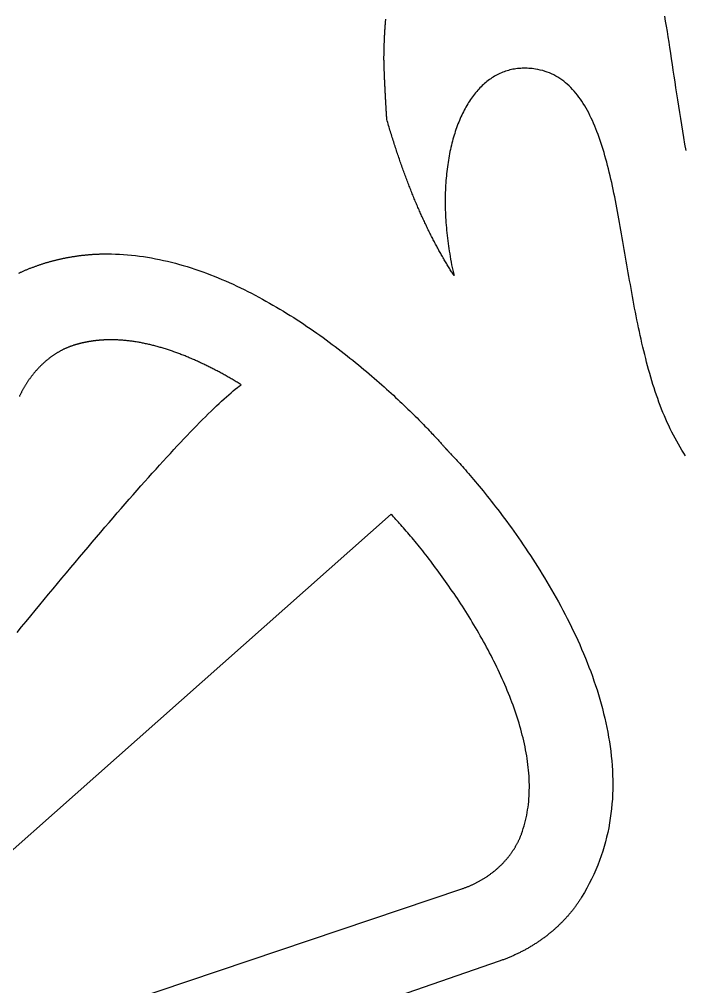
# Model space of a CAD drawing. Extents: x 5 to 105, y 2 to 136.
# Drawn here: x 24.54 to 32.3, y 22.13 to 33.4 of the extents above; entities that cross this region are included whole.
import ezdxf

# ---------------------------------------------------------------- set-up
doc = ezdxf.new("R2010")
doc.units = 0
doc.layers.get('0').update_dxf_attribs({"linetype": 'CONTINUOUS'})

msp = doc.modelspace()

# ---------------------------------------------------------------- linework, layer by layer
at = {"color": 7}
msp.add_lwpolyline([(25.6013, 29.6639), (25.6013, 29.6639)], close=True, dxfattribs=at)
for points in [[(30.1269, 22.4236), (18.6712, 18.4561), (23.6308, 29.5138)], [(28.867, 27.6305), (20.5052, 20.2141)], [(20.5052, 20.2141), (20.482, 20.1636), (29.6926, 23.2669)]]:
    msp.add_lwpolyline(points, dxfattribs=at)
for points in [[(28.7839, 32.9397, 0), (28.784, 32.9458, 0), (28.784, 32.952, 0), (28.7841, 32.9581, 0), (28.7841, 32.9642, 0), (28.7842, 32.9703, 0), (28.7843, 32.9764, 0), (28.7844, 32.9825, 0), (28.7845, 32.9886, 0), (28.7846, 32.9947, 0), (28.7847, 33.0008, 0), (28.7848, 33.0069, 0), (28.7849, 33.013, 0), (28.785, 33.0191, 0), (28.7851, 33.0252, 0), (28.7853, 33.0313, 0), (28.7854, 33.0374, 0), (28.7855, 33.0434, 0), (28.7857, 33.0495, 0), (28.7858, 33.0556, 0), (28.786, 33.0617, 0), (28.7862, 33.0678, 0), (28.7863, 33.0738, 0), (28.7865, 33.0799, 0), (28.7867, 33.086, 0), (28.7869, 33.092, 0), (28.7871, 33.0981, 0), (28.7873, 33.1042, 0), (28.7875, 33.1102, 0), (28.7877, 33.1163, 0), (28.7879, 33.1224, 0), (28.7882, 33.1284, 0), (28.7884, 33.1345, 0), (28.7886, 33.1405, 0), (28.7889, 33.1466, 0), (28.7891, 33.1526, 0), (28.7894, 33.1587, 0), (28.7897, 33.1647, 0), (28.7899, 33.1708, 0), (28.7902, 33.1768, 0), (28.7905, 33.1829, 0), (28.7908, 33.1889, 0), (28.7911, 33.1949, 0), (28.7914, 33.201, 0), (28.7917, 33.207, 0), (28.792, 33.2131, 0), (28.7923, 33.2191, 0), (28.7926, 33.2251, 0), (28.7929, 33.2312, 0), (28.7933, 33.2372, 0), (28.7936, 33.2432, 0), (28.794, 33.2492, 0), (28.7943, 33.2553, 0), (28.7947, 33.2613, 0), (28.7951, 33.2673, 0), (28.7954, 33.2733, 0), (28.7958, 33.2794, 0), (28.7962, 33.2854, 0), (28.7966, 33.2914, 0), (28.797, 33.2974, 0), (28.7974, 33.3034, 0), (28.7978, 33.3094, 0), (28.7982, 33.3155, 0), (28.7986, 33.3215, 0), (28.7991, 33.3275, 0), (28.7995, 33.3335, 0), (28.8, 33.3395, 0), (28.8004, 33.3455, 0), (28.8009, 33.3515, 0), (28.8013, 33.3575, 0), (28.8018, 33.3635, 0), (28.8023, 33.3695, 0), (28.8028, 33.3755, 0), (28.8032, 33.3815, 0), (28.8037, 33.3875, 0), (28.8042, 33.3935, 0), (28.8047, 33.3995, 0)], [(32.0509, 33.4349, 0), (32.0611, 33.3763, 0), (32.0711, 33.3167, 0), (32.0811, 33.256, 0), (32.0911, 33.1944, 0), (32.101, 33.1318, 0), (32.1109, 33.0682, 0), (32.1208, 33.0038, 0), (32.1307, 32.9385, 0), (32.1407, 32.8723, 0), (32.1508, 32.8052, 0), (32.161, 32.7374, 0), (32.1713, 32.6687, 0), (32.1817, 32.5993, 0), (32.1923, 32.5292, 0), (32.2031, 32.4583, 0), (32.2141, 32.3868, 0), (32.2253, 32.3145, 0), (32.2367, 32.2417, 0), (32.2485, 32.1682, 0), (32.2605, 32.0941, 0), (32.2728, 32.0194, 0), (32.2855, 31.9442, 0), (32.2985, 31.8684, 0)], [(28.8171, 32.2328, 0), (28.8168, 32.2385, 0), (28.8164, 32.2443, 0), (28.8161, 32.25, 0), (28.8157, 32.2557, 0), (28.8154, 32.2614, 0), (28.8151, 32.2671, 0), (28.8147, 32.2729, 0), (28.8144, 32.2786, 0), (28.8141, 32.2843, 0), (28.8137, 32.29, 0), (28.8134, 32.2957, 0), (28.8131, 32.3014, 0), (28.8127, 32.3071, 0), (28.8124, 32.3128, 0), (28.812, 32.3185, 0), (28.8117, 32.3242, 0), (28.8114, 32.3298, 0), (28.811, 32.3355, 0), (28.8107, 32.3412, 0), (28.8104, 32.3469, 0), (28.81, 32.3525, 0), (28.8097, 32.3582, 0), (28.8094, 32.3639, 0), (28.809, 32.3695, 0), (28.8087, 32.3752, 0), (28.8084, 32.3809, 0), (28.8081, 32.3865, 0), (28.8077, 32.3922, 0), (28.8074, 32.3978, 0), (28.8071, 32.4035, 0), (28.8068, 32.4091, 0), (28.8064, 32.4148, 0), (28.8061, 32.4204, 0), (28.8058, 32.426, 0), (28.8055, 32.4317, 0), (28.8051, 32.4373, 0), (28.8048, 32.4429, 0), (28.8045, 32.4486, 0), (28.8042, 32.4542, 0), (28.8039, 32.4598, 0), (28.8036, 32.4654, 0), (28.8032, 32.471, 0), (28.8029, 32.4766, 0), (28.8026, 32.4823, 0), (28.8023, 32.4879, 0), (28.802, 32.4935, 0), (28.8017, 32.4991, 0), (28.8014, 32.5047, 0), (28.8011, 32.5103, 0), (28.8008, 32.5159, 0), (28.8005, 32.5215, 0), (28.8002, 32.527, 0), (28.7999, 32.5326, 0), (28.7996, 32.5382, 0), (28.7993, 32.5438, 0), (28.799, 32.5494, 0), (28.7987, 32.555, 0), (28.7984, 32.5605, 0), (28.7981, 32.5661, 0), (28.7978, 32.5717, 0), (28.7975, 32.5772, 0), (28.7972, 32.5828, 0), (28.797, 32.5884, 0), (28.7967, 32.5939, 0), (28.7964, 32.5995, 0), (28.7961, 32.605, 0), (28.7959, 32.6106, 0), (28.7956, 32.6161, 0), (28.7953, 32.6217, 0), (28.795, 32.6272, 0), (28.7948, 32.6328, 0), (28.7945, 32.6383, 0), (28.7942, 32.6439, 0), (28.794, 32.6494, 0), (28.7937, 32.6549, 0), (28.7935, 32.6605, 0), (28.7932, 32.666, 0), (28.793, 32.6715, 0), (28.7927, 32.677, 0), (28.7925, 32.6826, 0), (28.7922, 32.6881, 0), (28.792, 32.6936, 0), (28.7917, 32.6991, 0), (28.7915, 32.7046, 0), (28.7913, 32.7101, 0), (28.791, 32.7156, 0), (28.7908, 32.7211, 0), (28.7906, 32.7267, 0), (28.7903, 32.7322, 0), (28.7901, 32.7377, 0), (28.7899, 32.7432, 0), (28.7897, 32.7486, 0), (28.7895, 32.7541, 0), (28.7892, 32.7596, 0), (28.789, 32.7651, 0), (28.7888, 32.7706, 0), (28.7886, 32.7761, 0), (28.7884, 32.7816, 0), (28.7882, 32.7871, 0), (28.788, 32.7925, 0), (28.7878, 32.798, 0), (28.7876, 32.8035, 0), (28.7874, 32.809, 0), (28.7873, 32.8144, 0), (28.7871, 32.8199, 0), (28.7869, 32.8254, 0), (28.7867, 32.8308, 0), (28.7866, 32.8363, 0), (28.7864, 32.8418, 0), (28.7862, 32.8472, 0), (28.7861, 32.8527, 0), (28.7859, 32.8581, 0), (28.7857, 32.8636, 0), (28.7856, 32.869, 0), (28.7854, 32.8745, 0), (28.7853, 32.8799, 0), (28.7851, 32.8854, 0), (28.785, 32.8908, 0), (28.7849, 32.8963, 0), (28.7847, 32.9017, 0), (28.7846, 32.9071, 0), (28.7845, 32.9126, 0), (28.7844, 32.918, 0), (28.7842, 32.9234, 0), (28.7841, 32.9289, 0), (28.784, 32.9343, 0), (28.7839, 32.9397, 0)], [(30.5486, 32.8184, 0), (30.5288, 32.8214, 0), (30.5092, 32.8238, 0), (30.4898, 32.8257, 0), (30.4705, 32.8272, 0), (30.4513, 32.8281, 0), (30.4323, 32.8286, 0), (30.4135, 32.8286, 0), (30.3948, 32.8281, 0), (30.3764, 32.8272, 0), (30.358, 32.8258, 0), (30.3399, 32.824, 0), (30.3219, 32.8216, 0), (30.304, 32.8189, 0), (30.2864, 32.8156, 0), (30.2689, 32.812, 0), (30.2516, 32.8079, 0), (30.2344, 32.8033, 0), (30.2174, 32.7983, 0), (30.2006, 32.7929, 0), (30.184, 32.7871, 0), (30.1675, 32.7808, 0), (30.1512, 32.7741, 0), (30.1351, 32.767, 0), (30.1192, 32.7594, 0), (30.1035, 32.7515, 0), (30.0879, 32.7431, 0), (30.0725, 32.7344, 0), (30.0573, 32.7252, 0), (30.0423, 32.7156, 0), (30.0274, 32.7057, 0), (30.0128, 32.6953, 0), (29.9983, 32.6846, 0), (29.984, 32.6735, 0), (29.9699, 32.662, 0), (29.956, 32.6501, 0), (29.9422, 32.6379, 0), (29.9287, 32.6253, 0), (29.9154, 32.6123, 0), (29.9022, 32.5989, 0), (29.8892, 32.5852, 0), (29.8765, 32.5711, 0), (29.8639, 32.5567, 0), (29.8515, 32.542, 0), (29.8393, 32.5269, 0), (29.8273, 32.5114, 0), (29.8155, 32.4956, 0), (29.8039, 32.4795, 0), (29.7925, 32.463, 0), (29.7813, 32.4462, 0), (29.7703, 32.4291, 0), (29.7595, 32.4117, 0), (29.749, 32.3939, 0), (29.7386, 32.3759, 0), (29.7284, 32.3575, 0), (29.7184, 32.3388, 0), (29.7086, 32.3198, 0), (29.6991, 32.3005, 0), (29.6897, 32.2809, 0), (29.6806, 32.2611, 0), (29.6716, 32.2409, 0), (29.6629, 32.2204, 0), (29.6544, 32.1997, 0), (29.6461, 32.1787, 0), (29.638, 32.1574, 0), (29.6302, 32.1358, 0), (29.6225, 32.114, 0), (29.6151, 32.0919, 0), (29.6079, 32.0695, 0), (29.6009, 32.0469, 0), (29.5941, 32.0241, 0), (29.5875, 32.0009, 0), (29.5812, 31.9776, 0), (29.5751, 31.9539, 0), (29.5692, 31.9301, 0), (29.5635, 31.906, 0), (29.558, 31.8817, 0), (29.5528, 31.8571, 0), (29.5478, 31.8323, 0), (29.5431, 31.8073, 0), (29.5385, 31.7821, 0), (29.5342, 31.7566, 0), (29.5301, 31.731, 0), (29.5263, 31.7051, 0), (29.5227, 31.679, 0), (29.5193, 31.6528, 0), (29.5161, 31.6263, 0), (29.5132, 31.5996, 0), (29.5106, 31.5728, 0), (29.5081, 31.5457, 0), (29.5059, 31.5185, 0), (29.5039, 31.4911, 0), (29.5022, 31.4635, 0), (29.5007, 31.4357, 0), (29.4995, 31.4078, 0), (29.4985, 31.3797, 0), (29.4977, 31.3514, 0), (29.4972, 31.323, 0), (29.4969, 31.2944, 0), (29.4969, 31.2657, 0), (29.4971, 31.2368, 0), (29.4976, 31.2077, 0), (29.4983, 31.1785, 0), (29.4993, 31.1492, 0), (29.5005, 31.1198, 0), (29.502, 31.0902, 0), (29.5037, 31.0605, 0), (29.5057, 31.0306, 0), (29.5079, 31.0007, 0), (29.5104, 30.9706, 0), (29.5131, 30.9404, 0), (29.5161, 30.9101, 0), (29.5194, 30.8797, 0), (29.5229, 30.8492, 0), (29.5267, 30.8185, 0), (29.5307, 30.7878, 0), (29.535, 30.757, 0), (29.5395, 30.7261, 0), (29.5444, 30.6951, 0), (29.5494, 30.6641, 0), (29.5548, 30.6329, 0), (29.5604, 30.6017, 0), (29.5663, 30.5704, 0), (29.5724, 30.539, 0), (29.5788, 30.5076, 0), (29.5855, 30.4761, 0), (29.5925, 30.4445, 0), (29.5997, 30.4129, 0)], [(32.2982, 28.3118, 0), (32.2764, 28.3446, 0), (32.255, 28.378, 0), (32.2341, 28.4119, 0), (32.2137, 28.4463, 0), (32.1938, 28.4813, 0), (32.1743, 28.5168, 0), (32.1552, 28.5528, 0), (32.1366, 28.5893, 0), (32.1185, 28.6263, 0), (32.1007, 28.6637, 0), (32.0834, 28.7016, 0), (32.0665, 28.74, 0), (32.05, 28.7788, 0), (32.0339, 28.8179, 0), (32.0181, 28.8575, 0), (32.0027, 28.8975, 0), (31.9877, 28.9379, 0), (31.973, 28.9786, 0), (31.9587, 29.0197, 0), (31.9447, 29.0611, 0), (31.9311, 29.1028, 0), (31.9177, 29.1449, 0), (31.9047, 29.1873, 0), (31.892, 29.2299, 0), (31.8795, 29.2729, 0), (31.8674, 29.3161, 0), (31.8555, 29.3595, 0), (31.8439, 29.4032, 0), (31.8326, 29.4471, 0), (31.8214, 29.4913, 0), (31.8106, 29.5356, 0), (31.7999, 29.5801, 0), (31.7895, 29.6248, 0), (31.7793, 29.6697, 0), (31.7693, 29.7147, 0), (31.7595, 29.7599, 0), (31.7499, 29.8052, 0), (31.7405, 29.8506, 0), (31.7312, 29.8961, 0), (31.7221, 29.9417, 0), (31.7131, 29.9873, 0), (31.7043, 30.0331, 0), (31.6956, 30.0788, 0), (31.6871, 30.1247, 0), (31.6787, 30.1705, 0), (31.6703, 30.2164, 0), (31.6621, 30.2622, 0), (31.654, 30.3081, 0), (31.6459, 30.3539, 0), (31.6379, 30.3997, 0), (31.63, 30.4454, 0), (31.6221, 30.4911, 0), (31.6143, 30.5367, 0), (31.6065, 30.5822, 0), (31.5988, 30.6276, 0), (31.5911, 30.6729, 0), (31.5833, 30.7181, 0), (31.5756, 30.7632, 0), (31.5679, 30.808, 0), (31.5602, 30.8528, 0), (31.5524, 30.8973, 0), (31.5446, 30.9417, 0), (31.5368, 30.9858, 0), (31.5289, 31.0298, 0), (31.5209, 31.0735, 0), (31.5129, 31.117, 0), (31.5048, 31.1602, 0), (31.4967, 31.2032, 0), (31.4884, 31.2459, 0), (31.48, 31.2883, 0), (31.4716, 31.3304, 0), (31.463, 31.3722, 0), (31.4542, 31.4137, 0), (31.4454, 31.4548, 0), (31.4364, 31.4956, 0), (31.4272, 31.536, 0), (31.4179, 31.576, 0), (31.4084, 31.6156, 0), (31.3987, 31.6549, 0), (31.3888, 31.6937, 0), (31.3787, 31.7321, 0), (31.3684, 31.77, 0), (31.3579, 31.8075, 0), (31.3472, 31.8446, 0), (31.3363, 31.8811, 0), (31.3251, 31.9172, 0), (31.3136, 31.9528, 0), (31.3019, 31.9878, 0), (31.2899, 32.0224, 0), (31.2777, 32.0563, 0), (31.2651, 32.0898, 0), (31.2523, 32.1226, 0), (31.2391, 32.1549, 0), (31.2257, 32.1866, 0), (31.2119, 32.2177, 0), (31.1978, 32.2482, 0), (31.1833, 32.278, 0), (31.1685, 32.3072, 0), (31.1534, 32.3358, 0), (31.1379, 32.3636, 0), (31.122, 32.3909, 0), (31.1057, 32.4174, 0), (31.089, 32.4432, 0), (31.0719, 32.4683, 0), (31.0545, 32.4926, 0), (31.0366, 32.5162, 0), (31.0182, 32.5391, 0), (30.9995, 32.5612, 0), (30.9803, 32.5825, 0), (30.9606, 32.603, 0), (30.9405, 32.6228, 0), (30.9199, 32.6417, 0), (30.8988, 32.6597, 0), (30.8773, 32.6769, 0), (30.8552, 32.6933, 0), (30.8327, 32.7088, 0), (30.8096, 32.7234, 0), (30.786, 32.7372, 0), (30.7619, 32.75, 0), (30.7372, 32.7619, 0), (30.712, 32.7729, 0), (30.6862, 32.7829, 0), (30.6599, 32.792, 0), (30.6329, 32.8001, 0), (30.6054, 32.8072, 0), (30.5773, 32.8133, 0), (30.5486, 32.8184, 0)], [(29.5997, 30.4129, 0), (29.5925, 30.4241, 0), (29.5853, 30.4353, 0), (29.5781, 30.4466, 0), (29.571, 30.4579, 0), (29.5638, 30.4692, 0), (29.5567, 30.4806, 0), (29.5496, 30.4921, 0), (29.5425, 30.5036, 0), (29.5354, 30.5151, 0), (29.5284, 30.5267, 0), (29.5213, 30.5383, 0), (29.5143, 30.5499, 0), (29.5073, 30.5616, 0), (29.5004, 30.5734, 0), (29.4934, 30.5852, 0), (29.4865, 30.597, 0), (29.4795, 30.6089, 0), (29.4726, 30.6208, 0), (29.4657, 30.6328, 0), (29.4589, 30.6448, 0), (29.452, 30.6568, 0), (29.4452, 30.669, 0), (29.4384, 30.6811, 0), (29.4316, 30.6933, 0), (29.4248, 30.7056, 0), (29.418, 30.7178, 0), (29.4113, 30.7302, 0), (29.4046, 30.7426, 0), (29.3978, 30.755, 0), (29.3912, 30.7675, 0), (29.3845, 30.78, 0), (29.3778, 30.7926, 0), (29.3712, 30.8052, 0), (29.3645, 30.8179, 0), (29.3579, 30.8306, 0), (29.3513, 30.8434, 0), (29.3448, 30.8562, 0), (29.3382, 30.869, 0), (29.3317, 30.882, 0), (29.3252, 30.8949, 0), (29.3186, 30.9079, 0), (29.3122, 30.921, 0), (29.3057, 30.9341, 0), (29.2992, 30.9473, 0), (29.2928, 30.9605, 0), (29.2864, 30.9738, 0), (29.28, 30.9871, 0), (29.2736, 31.0004, 0), (29.2672, 31.0138, 0), (29.2608, 31.0273, 0), (29.2545, 31.0408, 0), (29.2482, 31.0544, 0), (29.2419, 31.068, 0), (29.2356, 31.0817, 0), (29.2293, 31.0954, 0), (29.223, 31.1092, 0), (29.2168, 31.123, 0), (29.2106, 31.1369, 0), (29.2044, 31.1508, 0), (29.1982, 31.1648, 0), (29.192, 31.1789, 0), (29.1858, 31.193, 0), (29.1797, 31.2071, 0), (29.1735, 31.2213, 0), (29.1674, 31.2356, 0), (29.1613, 31.2499, 0), (29.1552, 31.2643, 0), (29.1492, 31.2787, 0), (29.1431, 31.2932, 0), (29.1371, 31.3077, 0), (29.1311, 31.3223, 0), (29.125, 31.3369, 0), (29.1191, 31.3516, 0), (29.1131, 31.3663, 0), (29.1071, 31.3812, 0), (29.1012, 31.396, 0), (29.0952, 31.4109, 0), (29.0893, 31.4259, 0), (29.0834, 31.4409, 0), (29.0775, 31.456, 0), (29.0717, 31.4712, 0), (29.0658, 31.4864, 0), (29.06, 31.5016, 0), (29.0541, 31.517, 0), (29.0483, 31.5323, 0), (29.0425, 31.5478, 0), (29.0368, 31.5633, 0), (29.031, 31.5788, 0), (29.0252, 31.5944, 0), (29.0195, 31.6101, 0), (29.0138, 31.6258, 0), (29.0081, 31.6416, 0), (29.0024, 31.6574, 0), (28.9967, 31.6734, 0), (28.991, 31.6893, 0), (28.9854, 31.7053, 0), (28.9797, 31.7214, 0), (28.9741, 31.7376, 0), (28.9685, 31.7538, 0), (28.9629, 31.77, 0), (28.9573, 31.7864, 0), (28.9518, 31.8027, 0), (28.9462, 31.8192, 0), (28.9407, 31.8357, 0), (28.9352, 31.8523, 0), (28.9297, 31.8689, 0), (28.9242, 31.8856, 0), (28.9187, 31.9024, 0), (28.9132, 31.9192, 0), (28.9078, 31.9361, 0), (28.9023, 31.953, 0), (28.8969, 31.97, 0), (28.8915, 31.9871, 0), (28.8861, 32.0042, 0), (28.8807, 32.0214, 0), (28.8753, 32.0387, 0), (28.87, 32.056, 0), (28.8646, 32.0734, 0), (28.8593, 32.0908, 0), (28.854, 32.1084, 0), (28.8487, 32.1259, 0), (28.8434, 32.1436, 0), (28.8381, 32.1613, 0), (28.8328, 32.1791, 0), (28.8276, 32.1969, 0), (28.8223, 32.2148, 0), (28.8171, 32.2328, 0)], [(24.5494, 30.4503, 0), (24.5572, 30.4539, 0), (24.5651, 30.4574, 0), (24.573, 30.4609, 0), (24.5809, 30.4643, 0), (24.5888, 30.4677, 0), (24.5967, 30.4711, 0), (24.6046, 30.4745, 0), (24.6125, 30.4778, 0), (24.6204, 30.4811, 0), (24.6283, 30.4843, 0), (24.6362, 30.4876, 0), (24.6442, 30.4908, 0), (24.6521, 30.4939, 0), (24.66, 30.4971, 0), (24.6679, 30.5002, 0), (24.6758, 30.5032, 0), (24.6838, 30.5063, 0), (24.6917, 30.5093, 0), (24.6996, 30.5123, 0), (24.7075, 30.5152, 0), (24.7155, 30.5181, 0), (24.7234, 30.521, 0), (24.7313, 30.5239, 0), (24.7393, 30.5267, 0), (24.7472, 30.5295, 0), (24.7552, 30.5322, 0), (24.7631, 30.535, 0), (24.771, 30.5377, 0), (24.779, 30.5403, 0), (24.7869, 30.543, 0), (24.7949, 30.5456, 0), (24.8028, 30.5482, 0), (24.8108, 30.5507, 0), (24.8188, 30.5532, 0), (24.8267, 30.5557, 0), (24.8347, 30.5582, 0), (24.8426, 30.5606, 0), (24.8506, 30.563, 0), (24.8586, 30.5654, 0), (24.8665, 30.5677, 0), (24.8745, 30.57, 0), (24.8825, 30.5723, 0), (24.8904, 30.5746, 0), (24.8984, 30.5768, 0), (24.9064, 30.579, 0), (24.9143, 30.5812, 0), (24.9223, 30.5833, 0), (24.9303, 30.5854, 0), (24.9383, 30.5875, 0), (24.9463, 30.5895, 0), (24.9542, 30.5916, 0), (24.9622, 30.5935, 0), (24.9702, 30.5955, 0), (24.9782, 30.5974, 0), (24.9862, 30.5993, 0), (24.9942, 30.6012, 0), (25.0021, 30.6031, 0), (25.0101, 30.6049, 0), (25.0181, 30.6067, 0), (25.0261, 30.6084, 0), (25.0341, 30.6102, 0), (25.0421, 30.6119, 0), (25.0501, 30.6136, 0), (25.0581, 30.6152, 0), (25.0661, 30.6168, 0), (25.0741, 30.6184, 0), (25.0821, 30.62, 0), (25.0901, 30.6215, 0), (25.0981, 30.623, 0), (25.1061, 30.6245, 0), (25.1141, 30.626, 0), (25.1221, 30.6274, 0), (25.1301, 30.6288, 0), (25.1381, 30.6302, 0), (25.1461, 30.6315, 0), (25.1541, 30.6328, 0), (25.1621, 30.6341, 0), (25.1701, 30.6354, 0), (25.1781, 30.6366, 0), (25.1861, 30.6378, 0), (25.1941, 30.639, 0), (25.2021, 30.6402, 0), (25.2101, 30.6413, 0), (25.2181, 30.6424, 0), (25.2261, 30.6435, 0), (25.2341, 30.6445, 0), (25.2421, 30.6456, 0), (25.2501, 30.6465, 0), (25.2581, 30.6475, 0), (25.2661, 30.6485, 0), (25.2741, 30.6494, 0), (25.2821, 30.6503, 0), (25.2902, 30.6511, 0), (25.2982, 30.652, 0), (25.3062, 30.6528, 0), (25.3142, 30.6536, 0), (25.3222, 30.6543, 0), (25.3302, 30.6551, 0), (25.3382, 30.6558, 0), (25.3462, 30.6564, 0), (25.3542, 30.6571, 0), (25.3622, 30.6577, 0), (25.3702, 30.6583, 0), (25.3782, 30.6589, 0), (25.3862, 30.6595, 0), (25.3942, 30.66, 0), (25.4023, 30.6605, 0), (25.4103, 30.661, 0), (25.4183, 30.6614, 0), (25.4263, 30.6619, 0), (25.4343, 30.6623, 0), (25.4423, 30.6627, 0), (25.4503, 30.663, 0), (25.4583, 30.6633, 0), (25.4663, 30.6636, 0), (25.4743, 30.6639, 0), (25.4823, 30.6642, 0), (25.4903, 30.6644, 0), (25.4983, 30.6646, 0), (25.5063, 30.6648, 0), (25.5143, 30.6649, 0), (25.5223, 30.6651, 0), (25.5303, 30.6652, 0), (25.5383, 30.6653, 0), (25.5463, 30.6653, 0), (25.5543, 30.6654, 0), (25.5623, 30.6654, 0)], [(25.5623, 30.6654, 0), (25.6094, 30.665, 0), (25.6564, 30.6637, 0), (25.7034, 30.6617, 0), (25.7504, 30.6589, 0), (25.7973, 30.6553, 0), (25.8442, 30.6509, 0), (25.891, 30.6457, 0), (25.9377, 30.6399, 0), (25.9844, 30.6333, 0), (26.031, 30.626, 0), (26.0775, 30.618, 0), (26.1239, 30.6092, 0), (26.1702, 30.5999, 0), (26.2165, 30.5898, 0), (26.2626, 30.5791, 0), (26.3086, 30.5678, 0), (26.3545, 30.5559, 0), (26.4003, 30.5433, 0), (26.446, 30.5301, 0), (26.4915, 30.5164, 0), (26.5369, 30.5021, 0), (26.5822, 30.4872, 0), (26.6273, 30.4718, 0), (26.6723, 30.4559, 0), (26.7171, 30.4394, 0), (26.7618, 30.4224, 0), (26.8063, 30.4049, 0), (26.8506, 30.387, 0), (26.8947, 30.3686, 0), (26.9387, 30.3497, 0), (26.9825, 30.3304, 0), (27.026, 30.3107, 0), (27.0694, 30.2905, 0), (27.1126, 30.27, 0), (27.1555, 30.249, 0), (27.1983, 30.2277, 0), (27.2408, 30.206, 0), (27.2831, 30.184, 0), (27.3252, 30.1616, 0), (27.367, 30.1389, 0), (27.4086, 30.1159, 0), (27.45, 30.0926, 0), (27.4911, 30.069, 0), (27.5319, 30.0452, 0), (27.5725, 30.0211, 0), (27.6128, 29.9967, 0), (27.6529, 29.9721, 0), (27.6926, 29.9473, 0), (27.7321, 29.9223, 0), (27.7713, 29.897, 0), (27.8102, 29.8717, 0), (27.8488, 29.8461, 0), (27.8871, 29.8204, 0), (27.925, 29.7945, 0), (27.9627, 29.7685, 0), (28, 29.7424, 0), (28.0371, 29.7162, 0), (28.0737, 29.6899, 0), (28.1101, 29.6635, 0), (28.1461, 29.6371, 0), (28.1817, 29.6106, 0), (28.217, 29.5841, 0), (28.252, 29.5575, 0), (28.2866, 29.531, 0), (28.3208, 29.5044, 0), (28.3546, 29.4779, 0), (28.388, 29.4514, 0), (28.4211, 29.4249, 0), (28.4538, 29.3985, 0), (28.4861, 29.3721, 0), (28.518, 29.3458, 0), (28.5494, 29.3196, 0), (28.5805, 29.2936, 0), (28.6111, 29.2676, 0), (28.6414, 29.2418, 0), (28.6711, 29.2161, 0), (28.7005, 29.1906, 0), (28.7294, 29.1652, 0), (28.7579, 29.1401, 0), (28.7859, 29.1151, 0), (28.8135, 29.0903, 0), (28.8406, 29.0658, 0), (28.8673, 29.0415, 0), (28.8934, 29.0174, 0), (28.9191, 28.9936, 0), (28.9444, 28.9701, 0), (28.9691, 28.9469, 0), (28.9933, 28.924, 0), (29.0171, 28.9013, 0), (29.0403, 28.8791, 0), (29.063, 28.8571, 0), (29.0853, 28.8355, 0), (29.107, 28.8143, 0), (29.1281, 28.7934, 0), (29.1488, 28.773, 0), (29.1689, 28.7529, 0), (29.1885, 28.7333, 0), (29.2075, 28.7141, 0), (29.226, 28.6953, 0), (29.2439, 28.677, 0), (29.2612, 28.6592, 0), (29.278, 28.6419, 0), (29.2942, 28.625, 0), (29.3099, 28.6087, 0), (29.3249, 28.5929, 0), (29.3394, 28.5776, 0), (29.3533, 28.5628, 0), (29.3666, 28.5487, 0), (29.3792, 28.5351, 0), (29.3913, 28.5221, 0), (29.4027, 28.5097, 0), (29.4136, 28.4979, 0), (29.4238, 28.4867, 0), (29.4333, 28.4762, 0), (29.4423, 28.4663, 0), (29.4506, 28.4571, 0), (29.4582, 28.4485, 0), (29.4652, 28.4407, 0), (29.4715, 28.4336, 0), (29.4772, 28.4271, 0), (29.4822, 28.4215, 0), (29.4865, 28.4165, 0), (29.4902, 28.4123, 0), (29.4932, 28.4089, 0), (29.4954, 28.4063, 0), (29.497, 28.4044, 0), (29.4979, 28.4034, 0)], [(24.5304, 30.4416, 0), (24.5399, 30.446, 0), (24.5494, 30.4503, 0)], [(25.6013, 29.6638, 0), (25.5978, 29.6638, 0), (25.5942, 29.6638, 0), (25.5907, 29.6638, 0), (25.5872, 29.6638, 0), (25.5837, 29.6637, 0), (25.5801, 29.6637, 0), (25.5766, 29.6636, 0), (25.5731, 29.6636, 0), (25.5696, 29.6635, 0), (25.5661, 29.6635, 0), (25.5626, 29.6634, 0), (25.5591, 29.6633, 0), (25.5556, 29.6632, 0), (25.5521, 29.6631, 0), (25.5486, 29.663, 0), (25.5452, 29.6629, 0), (25.5417, 29.6627, 0), (25.5382, 29.6626, 0), (25.5347, 29.6625, 0), (25.5313, 29.6623, 0), (25.5278, 29.6622, 0), (25.5243, 29.662, 0), (25.5209, 29.6618, 0), (25.5174, 29.6616, 0), (25.514, 29.6615, 0), (25.5105, 29.6613, 0), (25.5071, 29.6611, 0), (25.5036, 29.6608, 0), (25.5002, 29.6606, 0), (25.4968, 29.6604, 0), (25.4933, 29.6602, 0), (25.4899, 29.6599, 0), (25.4865, 29.6597, 0), (25.4831, 29.6594, 0), (25.4796, 29.6592, 0), (25.4762, 29.6589, 0), (25.4728, 29.6586, 0), (25.4694, 29.6583, 0), (25.466, 29.658, 0), (25.4626, 29.6577, 0), (25.4592, 29.6574, 0), (25.4558, 29.6571, 0), (25.4524, 29.6568, 0), (25.449, 29.6564, 0), (25.4456, 29.6561, 0), (25.4422, 29.6558, 0), (25.4388, 29.6554, 0), (25.4354, 29.655, 0), (25.4321, 29.6547, 0), (25.4287, 29.6543, 0), (25.4253, 29.6539, 0), (25.4219, 29.6535, 0), (25.4186, 29.6531, 0), (25.4152, 29.6527, 0), (25.4118, 29.6523, 0), (25.4085, 29.6518, 0), (25.4051, 29.6514, 0), (25.4018, 29.651, 0), (25.3984, 29.6505, 0), (25.3951, 29.6501, 0), (25.3917, 29.6496, 0), (25.3884, 29.6491, 0), (25.385, 29.6486, 0), (25.3817, 29.6482, 0), (25.3784, 29.6477, 0), (25.375, 29.6472, 0), (25.3717, 29.6467, 0), (25.3684, 29.6461, 0), (25.365, 29.6456, 0), (25.3617, 29.6451, 0), (25.3584, 29.6445, 0), (25.355, 29.644, 0), (25.3517, 29.6434, 0), (25.3484, 29.6429, 0), (25.3451, 29.6423, 0), (25.3418, 29.6417, 0), (25.3385, 29.6411, 0), (25.3352, 29.6405, 0), (25.3318, 29.6399, 0), (25.3285, 29.6393, 0), (25.3252, 29.6387, 0), (25.3219, 29.638, 0), (25.3186, 29.6374, 0), (25.3153, 29.6368, 0), (25.312, 29.6361, 0), (25.3087, 29.6355, 0), (25.3054, 29.6348, 0), (25.3022, 29.6341, 0), (25.2989, 29.6334, 0), (25.2956, 29.6327, 0), (25.2923, 29.632, 0), (25.289, 29.6313, 0), (25.2857, 29.6306, 0), (25.2824, 29.6299, 0), (25.2792, 29.6292, 0), (25.2759, 29.6284, 0), (25.2726, 29.6277, 0), (25.2693, 29.6269, 0), (25.2661, 29.6262, 0), (25.2628, 29.6254, 0), (25.2595, 29.6246, 0), (25.2563, 29.6238, 0), (25.253, 29.623, 0), (25.2497, 29.6222, 0), (25.2465, 29.6214, 0), (25.2432, 29.6206, 0), (25.2399, 29.6198, 0), (25.2367, 29.619, 0), (25.2334, 29.6181, 0), (25.2302, 29.6173, 0), (25.2269, 29.6164, 0), (25.2236, 29.6155, 0), (25.2204, 29.6147, 0), (25.2171, 29.6138, 0), (25.2139, 29.6129, 0), (25.2106, 29.612, 0), (25.2074, 29.6111, 0), (25.2041, 29.6102, 0), (25.2009, 29.6093, 0), (25.1976, 29.6083, 0), (25.1944, 29.6074, 0), (25.1912, 29.6065, 0), (25.1879, 29.6055, 0), (25.1847, 29.6046, 0), (25.1814, 29.6036, 0), (25.1782, 29.6026, 0), (25.1749, 29.6016, 0)], [(27.1205, 29.1409, 0), (27.1089, 29.1479, 0), (27.0974, 29.155, 0), (27.0858, 29.162, 0), (27.0742, 29.169, 0), (27.0626, 29.1759, 0), (27.0509, 29.1828, 0), (27.0393, 29.1897, 0), (27.0276, 29.1966, 0), (27.0159, 29.2034, 0), (27.0043, 29.2102, 0), (26.9925, 29.217, 0), (26.9808, 29.2237, 0), (26.9691, 29.2304, 0), (26.9574, 29.237, 0), (26.9456, 29.2437, 0), (26.9338, 29.2502, 0), (26.9221, 29.2568, 0), (26.9103, 29.2633, 0), (26.8985, 29.2698, 0), (26.8866, 29.2762, 0), (26.8748, 29.2827, 0), (26.863, 29.289, 0), (26.8511, 29.2954, 0), (26.8393, 29.3017, 0), (26.8274, 29.3079, 0), (26.8155, 29.3141, 0), (26.8036, 29.3203, 0), (26.7917, 29.3264, 0), (26.7798, 29.3325, 0), (26.7679, 29.3386, 0), (26.7559, 29.3446, 0), (26.744, 29.3506, 0), (26.732, 29.3565, 0), (26.7201, 29.3624, 0), (26.7081, 29.3682, 0), (26.6961, 29.374, 0), (26.6841, 29.3798, 0), (26.6722, 29.3855, 0), (26.6602, 29.3912, 0), (26.6481, 29.3968, 0), (26.6361, 29.4024, 0), (26.6241, 29.4079, 0), (26.6121, 29.4134, 0), (26.6, 29.4188, 0), (26.588, 29.4242, 0), (26.576, 29.4295, 0), (26.5639, 29.4348, 0), (26.5519, 29.4401, 0), (26.5398, 29.4453, 0), (26.5277, 29.4504, 0), (26.5156, 29.4555, 0), (26.5036, 29.4606, 0), (26.4915, 29.4655, 0), (26.4794, 29.4705, 0), (26.4673, 29.4754, 0), (26.4552, 29.4802, 0), (26.4431, 29.485, 0), (26.431, 29.4897, 0), (26.4189, 29.4944, 0), (26.4068, 29.499, 0), (26.3947, 29.5036, 0), (26.3826, 29.5081, 0), (26.3705, 29.5126, 0), (26.3584, 29.517, 0), (26.3463, 29.5213, 0), (26.3341, 29.5256, 0), (26.322, 29.5299, 0), (26.3099, 29.5341, 0), (26.2978, 29.5382, 0), (26.2857, 29.5422, 0), (26.2735, 29.5463, 0), (26.2614, 29.5502, 0), (26.2493, 29.5541, 0), (26.2372, 29.5579, 0), (26.225, 29.5617, 0), (26.2129, 29.5654, 0), (26.2008, 29.569, 0), (26.1887, 29.5726, 0), (26.1766, 29.5761, 0), (26.1645, 29.5796, 0), (26.1524, 29.583, 0), (26.1402, 29.5863, 0), (26.1281, 29.5896, 0), (26.116, 29.5928, 0), (26.1039, 29.5959, 0), (26.0918, 29.599, 0), (26.0797, 29.602, 0), (26.0676, 29.605, 0), (26.0556, 29.6078, 0), (26.0435, 29.6107, 0), (26.0314, 29.6134, 0), (26.0193, 29.6161, 0), (26.0073, 29.6187, 0), (25.9952, 29.6212, 0), (25.9831, 29.6237, 0), (25.9711, 29.6261, 0), (25.959, 29.6284, 0), (25.947, 29.6307, 0), (25.9349, 29.6329, 0), (25.9229, 29.635, 0), (25.9109, 29.6371, 0), (25.8989, 29.639, 0), (25.8869, 29.6409, 0), (25.8749, 29.6428, 0), (25.8629, 29.6445, 0), (25.8509, 29.6462, 0), (25.8389, 29.6478, 0), (25.8269, 29.6494, 0), (25.815, 29.6508, 0), (25.803, 29.6522, 0), (25.7911, 29.6535, 0), (25.7791, 29.6548, 0), (25.7672, 29.6559, 0), (25.7553, 29.657, 0), (25.7434, 29.658, 0), (25.7315, 29.6589, 0), (25.7196, 29.6598, 0), (25.7077, 29.6605, 0), (25.6958, 29.6612, 0), (25.684, 29.6618, 0), (25.6721, 29.6624, 0), (25.6603, 29.6628, 0), (25.6485, 29.6632, 0), (25.6367, 29.6635, 0), (25.6249, 29.6637, 0), (25.6131, 29.6638, 0), (25.6013, 29.6639, 0)], [(25.1749, 29.6016, 0), (25.1687, 29.5997, 0), (25.1624, 29.5977, 0), (25.1562, 29.5956, 0), (25.15, 29.5935, 0), (25.1438, 29.5914, 0), (25.1375, 29.5892, 0), (25.1314, 29.5869, 0), (25.1252, 29.5846, 0), (25.119, 29.5823, 0), (25.1128, 29.5799, 0), (25.1067, 29.5774, 0), (25.1006, 29.5749, 0), (25.0944, 29.5723, 0), (25.0883, 29.5697, 0), (25.0822, 29.567, 0), (25.0761, 29.5643, 0), (25.0701, 29.5616, 0), (25.064, 29.5588, 0), (25.058, 29.5559, 0), (25.0519, 29.553, 0), (25.0459, 29.55, 0), (25.0399, 29.547, 0), (25.0339, 29.544, 0), (25.028, 29.5409, 0), (25.022, 29.5377, 0), (25.0161, 29.5345, 0), (25.0102, 29.5313, 0), (25.0043, 29.528, 0), (24.9984, 29.5246, 0), (24.9925, 29.5212, 0), (24.9866, 29.5178, 0), (24.9808, 29.5143, 0), (24.975, 29.5108, 0), (24.9692, 29.5072, 0), (24.9634, 29.5036, 0), (24.9576, 29.4999, 0), (24.9518, 29.4962, 0), (24.9461, 29.4925, 0), (24.9404, 29.4887, 0), (24.9347, 29.4848, 0), (24.929, 29.4809, 0), (24.9234, 29.477, 0), (24.9177, 29.473, 0), (24.9121, 29.469, 0), (24.9065, 29.4649, 0), (24.9009, 29.4608, 0), (24.8954, 29.4567, 0), (24.8898, 29.4525, 0), (24.8843, 29.4482, 0), (24.8788, 29.444, 0), (24.8733, 29.4396, 0), (24.8679, 29.4353, 0), (24.8624, 29.4309, 0), (24.857, 29.4264, 0), (24.8516, 29.4219, 0), (24.8463, 29.4174, 0), (24.8409, 29.4128, 0), (24.8356, 29.4082, 0), (24.8303, 29.4035, 0), (24.825, 29.3988, 0), (24.8198, 29.3941, 0), (24.8145, 29.3893, 0), (24.8093, 29.3845, 0), (24.8042, 29.3797, 0), (24.799, 29.3748, 0), (24.7939, 29.3698, 0), (24.7888, 29.3649, 0), (24.7837, 29.3598, 0), (24.7786, 29.3548, 0), (24.7736, 29.3497, 0), (24.7686, 29.3446, 0), (24.7636, 29.3394, 0), (24.7587, 29.3342, 0), (24.7537, 29.329, 0), (24.7488, 29.3237, 0), (24.744, 29.3184, 0), (24.7391, 29.313, 0), (24.7343, 29.3076, 0), (24.7295, 29.3022, 0), (24.7247, 29.2967, 0), (24.72, 29.2912, 0), (24.7153, 29.2857, 0), (24.7106, 29.2801, 0), (24.706, 29.2745, 0), (24.7013, 29.2689, 0), (24.6967, 29.2632, 0), (24.6922, 29.2575, 0), (24.6877, 29.2518, 0), (24.6831, 29.246, 0), (24.6787, 29.2402, 0), (24.6742, 29.2343, 0), (24.6698, 29.2284, 0), (24.6654, 29.2225, 0), (24.6611, 29.2166, 0), (24.6568, 29.2106, 0), (24.6525, 29.2046, 0), (24.6482, 29.1985, 0), (24.644, 29.1925, 0), (24.6398, 29.1863, 0), (24.6356, 29.1802, 0), (24.6315, 29.174, 0), (24.6274, 29.1678, 0), (24.6234, 29.1616, 0), (24.6193, 29.1553, 0), (24.6153, 29.149, 0), (24.6114, 29.1427, 0), (24.6074, 29.1363, 0), (24.6036, 29.1299, 0), (24.5997, 29.1235, 0), (24.5959, 29.117, 0), (24.5921, 29.1106, 0), (24.5883, 29.1041, 0), (24.5846, 29.0975, 0), (24.5809, 29.0909, 0), (24.5773, 29.0843, 0), (24.5737, 29.0777, 0), (24.5701, 29.0711, 0), (24.5665, 29.0644, 0), (24.563, 29.0577, 0), (24.5596, 29.0509, 0), (24.5561, 29.0442, 0), (24.5527, 29.0374, 0), (24.5494, 29.0305, 0), (24.5461, 29.0237, 0), (24.5428, 29.0168, 0), (24.5396, 29.0099, 0), (24.5364, 29.003, 0)], [(24.5099, 26.2538, 0), (24.5628, 26.3187, 0), (24.6157, 26.3832, 0), (24.6684, 26.4475, 0), (24.721, 26.5114, 0), (24.7735, 26.575, 0), (24.8257, 26.6383, 0), (24.8778, 26.7013, 0), (24.9297, 26.7638, 0), (24.9814, 26.826, 0), (25.0329, 26.8877, 0), (25.0842, 26.9491, 0), (25.1352, 27.01, 0), (25.186, 27.0704, 0), (25.2365, 27.1304, 0), (25.2867, 27.1898, 0), (25.3366, 27.2488, 0), (25.3862, 27.3072, 0), (25.4355, 27.3651, 0), (25.4845, 27.4225, 0), (25.5331, 27.4792, 0), (25.5814, 27.5354, 0), (25.6293, 27.591, 0), (25.6768, 27.6459, 0), (25.724, 27.7002, 0), (25.7707, 27.7539, 0), (25.817, 27.8069, 0), (25.8629, 27.8591, 0), (25.9083, 27.9107, 0), (25.9533, 27.9616, 0), (25.9978, 28.0117, 0), (26.0418, 28.061, 0), (26.0854, 28.1096, 0), (26.1284, 28.1574, 0), (26.1709, 28.2044, 0), (26.2129, 28.2505, 0), (26.2543, 28.2959, 0), (26.2952, 28.3403, 0), (26.3355, 28.3839, 0), (26.3752, 28.4266, 0), (26.4143, 28.4684, 0), (26.4528, 28.5093, 0), (26.4907, 28.5492, 0), (26.528, 28.5882, 0), (26.5646, 28.6262, 0), (26.6005, 28.6632, 0), (26.6358, 28.6992, 0), (26.6704, 28.7341, 0), (26.7043, 28.7681, 0), (26.7375, 28.8009, 0), (26.7699, 28.8327, 0), (26.8017, 28.8635, 0), (26.8327, 28.8931, 0), (26.8629, 28.9215, 0), (26.8923, 28.9489, 0), (26.921, 28.9751, 0), (26.9488, 29.0001, 0), (26.9759, 29.0239, 0), (27.0021, 29.0465, 0), (27.0275, 29.0679, 0), (27.0521, 29.088, 0), (27.0757, 29.1069, 0), (27.0986, 29.1245, 0), (27.1205, 29.1409, 0)], [(29.4979, 28.4034, 0), (29.4982, 28.4031, 0), (29.4984, 28.4028, 0), (29.4987, 28.4025, 0), (29.499, 28.4021, 0), (29.4992, 28.4018, 0), (29.4995, 28.4015, 0), (29.4998, 28.4012, 0), (29.5, 28.4009, 0), (29.5003, 28.4006, 0), (29.5006, 28.4003, 0), (29.5008, 28.3999, 0), (29.5011, 28.3996, 0), (29.5014, 28.3993, 0), (29.5016, 28.399, 0), (29.5019, 28.3987, 0), (29.5022, 28.3984, 0), (29.5025, 28.3981, 0), (29.5027, 28.3977, 0), (29.503, 28.3974, 0), (29.5033, 28.3971, 0), (29.5035, 28.3968, 0), (29.5038, 28.3965, 0), (29.5041, 28.3962, 0), (29.5044, 28.3959, 0), (29.5046, 28.3956, 0), (29.5049, 28.3952, 0), (29.5052, 28.3949, 0), (29.5055, 28.3946, 0), (29.5057, 28.3943, 0), (29.506, 28.394, 0), (29.5063, 28.3937, 0), (29.5066, 28.3934, 0), (29.5068, 28.393, 0), (29.5071, 28.3927, 0), (29.5074, 28.3924, 0), (29.5077, 28.3921, 0), (29.5079, 28.3918, 0), (29.5082, 28.3915, 0), (29.5085, 28.3912, 0), (29.5088, 28.3909, 0), (29.509, 28.3905, 0), (29.5093, 28.3902, 0), (29.5096, 28.3899, 0), (29.5099, 28.3896, 0), (29.5102, 28.3893, 0), (29.5104, 28.389, 0), (29.5107, 28.3887, 0), (29.511, 28.3884, 0), (29.5113, 28.3881, 0), (29.5116, 28.3877, 0), (29.5118, 28.3874, 0), (29.5121, 28.3871, 0), (29.5124, 28.3868, 0), (29.5127, 28.3865, 0), (29.513, 28.3862, 0), (29.5132, 28.3859, 0), (29.5135, 28.3856, 0), (29.5138, 28.3853, 0), (29.5141, 28.385, 0), (29.5144, 28.3846, 0), (29.5147, 28.3843, 0), (29.5149, 28.384, 0), (29.5152, 28.3837, 0), (29.5155, 28.3834, 0), (29.5158, 28.3831, 0), (29.5161, 28.3828, 0), (29.5164, 28.3825, 0), (29.5166, 28.3822, 0), (29.5169, 28.3819, 0), (29.5172, 28.3816, 0), (29.5175, 28.3813, 0), (29.5178, 28.3809, 0), (29.5181, 28.3806, 0), (29.5183, 28.3803, 0), (29.5186, 28.38, 0), (29.5189, 28.3797, 0), (29.5192, 28.3794, 0), (29.5195, 28.3791, 0), (29.5198, 28.3788, 0), (29.52, 28.3785, 0), (29.5203, 28.3782, 0), (29.5206, 28.3779, 0), (29.5209, 28.3776, 0), (29.5212, 28.3773, 0), (29.5215, 28.377, 0), (29.5218, 28.3767, 0), (29.522, 28.3764, 0), (29.5223, 28.3761, 0), (29.5226, 28.3757, 0), (29.5229, 28.3754, 0), (29.5232, 28.3751, 0), (29.5235, 28.3748, 0), (29.5238, 28.3745, 0), (29.5241, 28.3742, 0), (29.5243, 28.3739, 0), (29.5246, 28.3736, 0), (29.5249, 28.3733, 0), (29.5252, 28.373, 0), (29.5255, 28.3727, 0), (29.5258, 28.3724, 0), (29.5261, 28.3721, 0), (29.5263, 28.3718, 0), (29.5266, 28.3715, 0), (29.5269, 28.3712, 0), (29.5272, 28.3709, 0), (29.5275, 28.3706, 0), (29.5278, 28.3703, 0), (29.5281, 28.37, 0), (29.5283, 28.3697, 0), (29.5286, 28.3694, 0), (29.5289, 28.3691, 0), (29.5292, 28.3688, 0), (29.5295, 28.3685, 0), (29.5298, 28.3682, 0), (29.5301, 28.3679, 0), (29.5304, 28.3676, 0), (29.5306, 28.3673, 0), (29.5309, 28.367, 0), (29.5312, 28.3668, 0), (29.5315, 28.3665, 0), (29.5318, 28.3662, 0), (29.5321, 28.3659, 0), (29.5324, 28.3656, 0), (29.5326, 28.3653, 0), (29.5329, 28.365, 0), (29.5332, 28.3647, 0), (29.5335, 28.3644, 0)], [(29.5335, 28.3644, 0), (29.5347, 28.3632, 0), (29.537, 28.3608, 0), (29.5402, 28.3575, 0), (29.5445, 28.353, 0), (29.5498, 28.3475, 0), (29.556, 28.341, 0), (29.5631, 28.3335, 0), (29.5712, 28.3249, 0), (29.5801, 28.3154, 0), (29.59, 28.3048, 0), (29.6007, 28.2933, 0), (29.6122, 28.2808, 0), (29.6245, 28.2674, 0), (29.6376, 28.253, 0), (29.6515, 28.2376, 0), (29.6661, 28.2213, 0), (29.6815, 28.2042, 0), (29.6976, 28.1861, 0), (29.7143, 28.1671, 0), (29.7318, 28.1472, 0), (29.7498, 28.1265, 0), (29.7685, 28.1049, 0), (29.7878, 28.0825, 0), (29.8077, 28.0592, 0), (29.8282, 28.035, 0), (29.8491, 28.0101, 0), (29.8706, 27.9844, 0), (29.8927, 27.9578, 0), (29.9151, 27.9305, 0), (29.9381, 27.9024, 0), (29.9615, 27.8735, 0), (29.9853, 27.8439, 0), (30.0095, 27.8135, 0), (30.034, 27.7824, 0), (30.059, 27.7506, 0), (30.0842, 27.718, 0), (30.1098, 27.6848, 0), (30.1357, 27.6509, 0), (30.1618, 27.6162, 0), (30.1882, 27.581, 0), (30.2148, 27.545, 0), (30.2417, 27.5084, 0), (30.2687, 27.4712, 0), (30.2959, 27.4334, 0), (30.3232, 27.3949, 0), (30.3506, 27.3558, 0), (30.3782, 27.3162, 0), (30.4059, 27.2759, 0), (30.4336, 27.2351, 0), (30.4613, 27.1937, 0), (30.4891, 27.1518, 0), (30.5169, 27.1093, 0), (30.5447, 27.0664, 0), (30.5724, 27.0228, 0), (30.6, 26.9788, 0), (30.6276, 26.9343, 0), (30.6551, 26.8893, 0), (30.6825, 26.8438, 0), (30.7097, 26.7978, 0), (30.7367, 26.7514, 0), (30.7636, 26.7046, 0), (30.7902, 26.6573, 0), (30.8167, 26.6096, 0), (30.8429, 26.5615, 0), (30.8688, 26.513, 0), (30.8944, 26.4641, 0), (30.9197, 26.4148, 0), (30.9447, 26.3652, 0), (30.9693, 26.3151, 0), (30.9936, 26.2648, 0), (31.0175, 26.2141, 0), (31.0409, 26.1631, 0), (31.0639, 26.1117, 0), (31.0865, 26.0601, 0), (31.1086, 26.0082, 0), (31.1302, 25.956, 0), (31.1513, 25.9035, 0), (31.1718, 25.8507, 0), (31.1918, 25.7978, 0), (31.2112, 25.7445, 0), (31.23, 25.6911, 0), (31.2482, 25.6374, 0), (31.2657, 25.5835, 0), (31.2826, 25.5294, 0), (31.2988, 25.4751, 0), (31.3143, 25.4207, 0), (31.329, 25.3661, 0), (31.3431, 25.3113, 0), (31.3563, 25.2564, 0), (31.3688, 25.2014, 0), (31.3804, 25.1462, 0), (31.3913, 25.0909, 0), (31.4012, 25.0356, 0), (31.4103, 24.9801, 0), (31.4186, 24.9246, 0), (31.4259, 24.8689, 0), (31.4322, 24.8133, 0), (31.4377, 24.7576, 0), (31.4421, 24.7018, 0), (31.4455, 24.6461, 0), (31.448, 24.5903, 0), (31.4494, 24.5345, 0), (31.4497, 24.4787, 0), (31.449, 24.4229, 0), (31.4471, 24.3672, 0), (31.4442, 24.3115, 0), (31.4401, 24.2558, 0), (31.4348, 24.2003, 0), (31.4284, 24.1448, 0), (31.4208, 24.0893, 0), (31.4119, 24.034, 0), (31.4018, 23.9787, 0), (31.3904, 23.9236, 0), (31.3778, 23.8686, 0), (31.3638, 23.8138, 0), (31.3485, 23.7591, 0), (31.3319, 23.7045, 0), (31.3138, 23.6501, 0), (31.2944, 23.5959, 0), (31.2736, 23.5419, 0), (31.2514, 23.4881, 0), (31.2277, 23.4345, 0), (31.2025, 23.3811, 0), (31.1759, 23.3279, 0), (31.1477, 23.275, 0), (31.118, 23.2224, 0), (31.0868, 23.17, 0)], [(28.869, 27.6285, 0), (28.869, 27.6285, 0), (28.869, 27.6285, 0), (28.869, 27.6285, 0), (28.869, 27.6285, 0), (28.869, 27.6285, 0), (28.869, 27.6285, 0), (28.8689, 27.6285, 0), (28.8689, 27.6286, 0), (28.8689, 27.6286, 0), (28.8689, 27.6286, 0), (28.8689, 27.6286, 0), (28.8689, 27.6286, 0), (28.8689, 27.6286, 0), (28.8689, 27.6286, 0), (28.8689, 27.6286, 0), (28.8688, 27.6286, 0), (28.8688, 27.6286, 0), (28.8688, 27.6287, 0), (28.8688, 27.6287, 0), (28.8688, 27.6287, 0), (28.8688, 27.6287, 0), (28.8688, 27.6287, 0), (28.8688, 27.6287, 0), (28.8688, 27.6287, 0), (28.8687, 27.6287, 0), (28.8687, 27.6287, 0), (28.8687, 27.6288, 0), (28.8687, 27.6288, 0), (28.8687, 27.6288, 0), (28.8687, 27.6288, 0), (28.8687, 27.6288, 0), (28.8687, 27.6288, 0), (28.8687, 27.6288, 0), (28.8686, 27.6288, 0), (28.8686, 27.6288, 0), (28.8686, 27.6289, 0), (28.8686, 27.6289, 0), (28.8686, 27.6289, 0), (28.8686, 27.6289, 0), (28.8686, 27.6289, 0), (28.8686, 27.6289, 0), (28.8685, 27.6289, 0), (28.8685, 27.6289, 0), (28.8685, 27.629, 0), (28.8685, 27.629, 0), (28.8685, 27.629, 0), (28.8685, 27.629, 0), (28.8685, 27.629, 0), (28.8685, 27.629, 0), (28.8684, 27.629, 0), (28.8684, 27.629, 0), (28.8684, 27.6291, 0), (28.8684, 27.6291, 0), (28.8684, 27.6291, 0), (28.8684, 27.6291, 0), (28.8684, 27.6291, 0), (28.8684, 27.6291, 0), (28.8683, 27.6291, 0), (28.8683, 27.6292, 0), (28.8683, 27.6292, 0), (28.8683, 27.6292, 0), (28.8683, 27.6292, 0), (28.8683, 27.6292, 0), (28.8683, 27.6292, 0), (28.8682, 27.6292, 0), (28.8682, 27.6293, 0), (28.8682, 27.6293, 0), (28.8682, 27.6293, 0), (28.8682, 27.6293, 0), (28.8682, 27.6293, 0), (28.8682, 27.6293, 0), (28.8681, 27.6293, 0), (28.8681, 27.6294, 0), (28.8681, 27.6294, 0), (28.8681, 27.6294, 0), (28.8681, 27.6294, 0), (28.8681, 27.6294, 0), (28.868, 27.6294, 0), (28.868, 27.6295, 0), (28.868, 27.6295, 0), (28.868, 27.6295, 0), (28.868, 27.6295, 0), (28.868, 27.6295, 0), (28.8679, 27.6295, 0), (28.8679, 27.6296, 0), (28.8679, 27.6296, 0), (28.8679, 27.6296, 0), (28.8679, 27.6296, 0), (28.8678, 27.6296, 0), (28.8678, 27.6296, 0), (28.8678, 27.6297, 0), (28.8678, 27.6297, 0), (28.8678, 27.6297, 0), (28.8678, 27.6297, 0), (28.8677, 27.6297, 0), (28.8677, 27.6298, 0), (28.8677, 27.6298, 0), (28.8677, 27.6298, 0), (28.8677, 27.6298, 0), (28.8676, 27.6298, 0), (28.8676, 27.6299, 0), (28.8676, 27.6299, 0), (28.8676, 27.6299, 0), (28.8676, 27.6299, 0), (28.8675, 27.6299, 0), (28.8675, 27.63, 0), (28.8675, 27.63, 0), (28.8675, 27.63, 0), (28.8674, 27.63, 0), (28.8674, 27.6301, 0), (28.8674, 27.6301, 0), (28.8674, 27.6301, 0), (28.8674, 27.6301, 0), (28.8673, 27.6301, 0), (28.8673, 27.6302, 0), (28.8673, 27.6302, 0), (28.8673, 27.6302, 0), (28.8672, 27.6302, 0), (28.8672, 27.6303, 0), (28.8672, 27.6303, 0), (28.8672, 27.6303, 0), (28.8671, 27.6303, 0), (28.8671, 27.6304, 0), (28.8671, 27.6304, 0), (28.8671, 27.6304, 0), (28.867, 27.6304, 0), (28.867, 27.6305, 0)], [(30.3867, 23.9082, 0), (30.3973, 23.9383, 0), (30.4072, 23.9687, 0), (30.4164, 23.9993, 0), (30.425, 24.0301, 0), (30.4329, 24.0611, 0), (30.4401, 24.0923, 0), (30.4466, 24.1237, 0), (30.4525, 24.1553, 0), (30.4577, 24.187, 0), (30.4624, 24.219, 0), (30.4663, 24.2511, 0), (30.4697, 24.2834, 0), (30.4725, 24.3158, 0), (30.4746, 24.3484, 0), (30.4762, 24.3812, 0), (30.4772, 24.4141, 0), (30.4776, 24.4471, 0), (30.4774, 24.4803, 0), (30.4767, 24.5136, 0), (30.4754, 24.547, 0), (30.4735, 24.5805, 0), (30.4712, 24.6142, 0), (30.4683, 24.6479, 0), (30.4649, 24.6818, 0), (30.4609, 24.7157, 0), (30.4565, 24.7497, 0), (30.4516, 24.7839, 0), (30.4462, 24.818, 0), (30.4403, 24.8523, 0), (30.4339, 24.8866, 0), (30.4271, 24.921, 0), (30.4198, 24.9554, 0), (30.4121, 24.9899, 0), (30.404, 25.0244, 0), (30.3954, 25.059, 0), (30.3864, 25.0936, 0), (30.3769, 25.1282, 0), (30.3671, 25.1628, 0), (30.3569, 25.1974, 0), (30.3463, 25.2321, 0), (30.3353, 25.2667, 0), (30.3239, 25.3014, 0), (30.3122, 25.336, 0), (30.3001, 25.3706, 0), (30.2876, 25.4052, 0), (30.2749, 25.4398, 0), (30.2618, 25.4744, 0), (30.2483, 25.5089, 0), (30.2346, 25.5433, 0), (30.2206, 25.5777, 0), (30.2062, 25.6121, 0), (30.1916, 25.6464, 0), (30.1767, 25.6806, 0), (30.1615, 25.7148, 0), (30.146, 25.7488, 0), (30.1303, 25.7828, 0), (30.1143, 25.8167, 0), (30.0981, 25.8506, 0), (30.0817, 25.8843, 0), (30.0651, 25.9179, 0), (30.0482, 25.9514, 0), (30.0311, 25.9847, 0), (30.0138, 26.018, 0), (29.9963, 26.0511, 0), (29.9787, 26.0841, 0), (29.9609, 26.1169, 0), (29.9429, 26.1496, 0), (29.9247, 26.1822, 0), (29.9064, 26.2146, 0), (29.888, 26.2468, 0), (29.8694, 26.2788, 0), (29.8507, 26.3107, 0), (29.8319, 26.3424, 0), (29.8129, 26.3739, 0), (29.7939, 26.4053, 0), (29.7748, 26.4364, 0), (29.7556, 26.4673, 0), (29.7363, 26.498, 0), (29.7169, 26.5285, 0), (29.6975, 26.5588, 0), (29.678, 26.5889, 0), (29.6585, 26.6187, 0), (29.639, 26.6483, 0), (29.6194, 26.6776, 0), (29.5998, 26.7067, 0), (29.5802, 26.7355, 0), (29.5606, 26.7641, 0), (29.541, 26.7924, 0), (29.5214, 26.8205, 0), (29.5019, 26.8482, 0), (29.4824, 26.8757, 0), (29.4629, 26.9029, 0), (29.4434, 26.9298, 0), (29.424, 26.9564, 0), (29.4047, 26.9827, 0), (29.3855, 27.0087, 0), (29.3663, 27.0343, 0), (29.3472, 27.0597, 0), (29.3282, 27.0847, 0), (29.3093, 27.1093, 0), (29.2906, 27.1337, 0), (29.2719, 27.1577, 0), (29.2534, 27.1813, 0), (29.235, 27.2046, 0), (29.2168, 27.2275, 0), (29.1987, 27.2501, 0), (29.1808, 27.2722, 0), (29.163, 27.294, 0), (29.1454, 27.3154, 0), (29.128, 27.3365, 0), (29.1109, 27.3571, 0), (29.0939, 27.3773, 0), (29.0771, 27.3971, 0), (29.0605, 27.4165, 0), (29.0442, 27.4355, 0), (29.0281, 27.4541, 0), (29.0123, 27.4722, 0), (28.9967, 27.4899, 0), (28.9813, 27.5071, 0), (28.9663, 27.5239, 0), (28.9515, 27.5403, 0), (28.937, 27.5561, 0), (28.9228, 27.5716, 0), (28.9088, 27.5865, 0), (28.8952, 27.601, 0), (28.882, 27.615, 0), (28.869, 27.6285, 0)], [(29.6926, 23.2669, 0), (29.7003, 23.2696, 0), (29.7081, 23.2722, 0), (29.7157, 23.275, 0), (29.7234, 23.2777, 0), (29.731, 23.2806, 0), (29.7387, 23.2834, 0), (29.7462, 23.2864, 0), (29.7538, 23.2893, 0), (29.7613, 23.2923, 0), (29.7688, 23.2954, 0), (29.7763, 23.2985, 0), (29.7837, 23.3016, 0), (29.7912, 23.3048, 0), (29.7985, 23.3081, 0), (29.8059, 23.3114, 0), (29.8132, 23.3147, 0), (29.8205, 23.3181, 0), (29.8278, 23.3215, 0), (29.835, 23.3249, 0), (29.8422, 23.3284, 0), (29.8494, 23.332, 0), (29.8566, 23.3356, 0), (29.8637, 23.3392, 0), (29.8708, 23.3429, 0), (29.8778, 23.3466, 0), (29.8848, 23.3504, 0), (29.8918, 23.3542, 0), (29.8988, 23.358, 0), (29.9057, 23.3619, 0), (29.9126, 23.3658, 0), (29.9194, 23.3698, 0), (29.9263, 23.3738, 0), (29.9331, 23.3779, 0), (29.9398, 23.382, 0), (29.9465, 23.3861, 0), (29.9532, 23.3903, 0), (29.9599, 23.3945, 0), (29.9665, 23.3987, 0), (29.9731, 23.403, 0), (29.9796, 23.4074, 0), (29.9861, 23.4117, 0), (29.9926, 23.4161, 0), (29.9991, 23.4206, 0), (30.0055, 23.4251, 0), (30.0118, 23.4296, 0), (30.0182, 23.4342, 0), (30.0245, 23.4388, 0), (30.0307, 23.4434, 0), (30.037, 23.4481, 0), (30.0431, 23.4528, 0), (30.0493, 23.4575, 0), (30.0554, 23.4623, 0), (30.0615, 23.4671, 0), (30.0675, 23.472, 0), (30.0735, 23.4769, 0), (30.0794, 23.4818, 0), (30.0853, 23.4868, 0), (30.0912, 23.4918, 0), (30.0971, 23.4968, 0), (30.1028, 23.5019, 0), (30.1086, 23.507, 0), (30.1143, 23.5121, 0), (30.12, 23.5173, 0), (30.1256, 23.5225, 0), (30.1312, 23.5277, 0), (30.1368, 23.533, 0), (30.1423, 23.5383, 0), (30.1477, 23.5436, 0), (30.1531, 23.549, 0), (30.1585, 23.5544, 0), (30.1639, 23.5598, 0), (30.1691, 23.5653, 0), (30.1744, 23.5708, 0), (30.1796, 23.5763, 0), (30.1848, 23.5819, 0), (30.1899, 23.5875, 0), (30.195, 23.5931, 0), (30.2, 23.5987, 0), (30.205, 23.6044, 0), (30.2099, 23.6101, 0), (30.2148, 23.6159, 0), (30.2196, 23.6216, 0), (30.2244, 23.6274, 0), (30.2292, 23.6333, 0), (30.2339, 23.6391, 0), (30.2386, 23.645, 0), (30.2432, 23.6509, 0), (30.2478, 23.6569, 0), (30.2523, 23.6628, 0), (30.2568, 23.6688, 0), (30.2612, 23.6749, 0), (30.2656, 23.6809, 0), (30.2699, 23.687, 0), (30.2742, 23.6931, 0), (30.2784, 23.6992, 0), (30.2826, 23.7054, 0), (30.2867, 23.7116, 0), (30.2908, 23.7178, 0), (30.2949, 23.724, 0), (30.2988, 23.7303, 0), (30.3028, 23.7366, 0), (30.3067, 23.7429, 0), (30.3105, 23.7492, 0), (30.3143, 23.7556, 0), (30.318, 23.762, 0), (30.3217, 23.7684, 0), (30.3253, 23.7748, 0), (30.3289, 23.7813, 0), (30.3324, 23.7878, 0), (30.3359, 23.7943, 0), (30.3393, 23.8008, 0), (30.3427, 23.8074, 0), (30.346, 23.8139, 0), (30.3493, 23.8205, 0), (30.3525, 23.8271, 0), (30.3556, 23.8338, 0), (30.3587, 23.8404, 0), (30.3618, 23.8471, 0), (30.3648, 23.8538, 0), (30.3677, 23.8606, 0), (30.3706, 23.8673, 0), (30.3734, 23.8741, 0), (30.3762, 23.8809, 0), (30.3789, 23.8877, 0), (30.3815, 23.8945, 0), (30.3841, 23.9013, 0), (30.3867, 23.9082, 0)], [(31.0867, 23.17, 0), (31.0818, 23.162, 0), (31.0768, 23.154, 0), (31.0718, 23.1461, 0), (31.0667, 23.1382, 0), (31.0616, 23.1303, 0), (31.0564, 23.1224, 0), (31.0512, 23.1146, 0), (31.0459, 23.1068, 0), (31.0406, 23.099, 0), (31.0352, 23.0913, 0), (31.0298, 23.0836, 0), (31.0244, 23.0759, 0), (31.0188, 23.0683, 0), (31.0133, 23.0606, 0), (31.0077, 23.053, 0), (31.002, 23.0455, 0), (30.9963, 23.0379, 0), (30.9906, 23.0304, 0), (30.9848, 23.023, 0), (30.979, 23.0155, 0), (30.9731, 23.0081, 0), (30.9671, 23.0007, 0), (30.9612, 22.9934, 0), (30.9551, 22.9861, 0), (30.9491, 22.9788, 0), (30.943, 22.9715, 0), (30.9368, 22.9643, 0), (30.9306, 22.9571, 0), (30.9244, 22.9499, 0), (30.9181, 22.9428, 0), (30.9118, 22.9357, 0), (30.9054, 22.9286, 0), (30.899, 22.9216, 0), (30.8925, 22.9146, 0), (30.886, 22.9076, 0), (30.8794, 22.9007, 0), (30.8728, 22.8937, 0), (30.8662, 22.8869, 0), (30.8595, 22.88, 0), (30.8528, 22.8732, 0), (30.8461, 22.8664, 0), (30.8393, 22.8597, 0), (30.8324, 22.853, 0), (30.8255, 22.8463, 0), (30.8186, 22.8397, 0), (30.8116, 22.8331, 0), (30.8046, 22.8265, 0), (30.7976, 22.82, 0), (30.7905, 22.8135, 0), (30.7833, 22.807, 0), (30.7762, 22.8006, 0), (30.7689, 22.7942, 0), (30.7617, 22.7878, 0), (30.7544, 22.7815, 0), (30.7471, 22.7752, 0), (30.7397, 22.7689, 0), (30.7323, 22.7627, 0), (30.7248, 22.7565, 0), (30.7173, 22.7503, 0), (30.7098, 22.7442, 0), (30.7022, 22.7381, 0), (30.6946, 22.7321, 0), (30.687, 22.7261, 0), (30.6793, 22.7201, 0), (30.6716, 22.7142, 0), (30.6638, 22.7083, 0), (30.656, 22.7024, 0), (30.6482, 22.6966, 0), (30.6403, 22.6908, 0), (30.6324, 22.6851, 0), (30.6245, 22.6793, 0), (30.6165, 22.6737, 0), (30.6085, 22.668, 0), (30.6005, 22.6624, 0), (30.5924, 22.6569, 0), (30.5843, 22.6513, 0), (30.5761, 22.6459, 0), (30.5679, 22.6404, 0), (30.5597, 22.635, 0), (30.5514, 22.6296, 0), (30.5431, 22.6243, 0), (30.5348, 22.619, 0), (30.5264, 22.6138, 0), (30.518, 22.6085, 0), (30.5096, 22.6034, 0), (30.5011, 22.5982, 0), (30.4926, 22.5931, 0), (30.4841, 22.5881, 0), (30.4755, 22.5831, 0), (30.4669, 22.5781, 0), (30.4583, 22.5732, 0), (30.4496, 22.5683, 0), (30.4409, 22.5634, 0), (30.4321, 22.5586, 0), (30.4234, 22.5538, 0), (30.4146, 22.5491, 0), (30.4058, 22.5444, 0), (30.3969, 22.5398, 0), (30.388, 22.5352, 0), (30.3791, 22.5306, 0), (30.3701, 22.5261, 0), (30.3611, 22.5216, 0), (30.3521, 22.5172, 0), (30.3431, 22.5128, 0), (30.334, 22.5084, 0), (30.3249, 22.5041, 0), (30.3157, 22.4998, 0), (30.3066, 22.4956, 0), (30.2974, 22.4914, 0), (30.2881, 22.4873, 0), (30.2789, 22.4832, 0), (30.2696, 22.4791, 0), (30.2603, 22.4751, 0), (30.2509, 22.4711, 0), (30.2416, 22.4672, 0), (30.2322, 22.4633, 0), (30.2227, 22.4595, 0), (30.2133, 22.4557, 0), (30.2038, 22.452, 0), (30.1943, 22.4483, 0), (30.1847, 22.4446, 0), (30.1752, 22.441, 0), (30.1656, 22.4374, 0), (30.1559, 22.4339, 0), (30.1463, 22.4304, 0), (30.1366, 22.427, 0), (30.1269, 22.4236, 0)]]:
    msp.add_polyline3d(points, dxfattribs=at)

doc.saveas('drawing.dxf')
